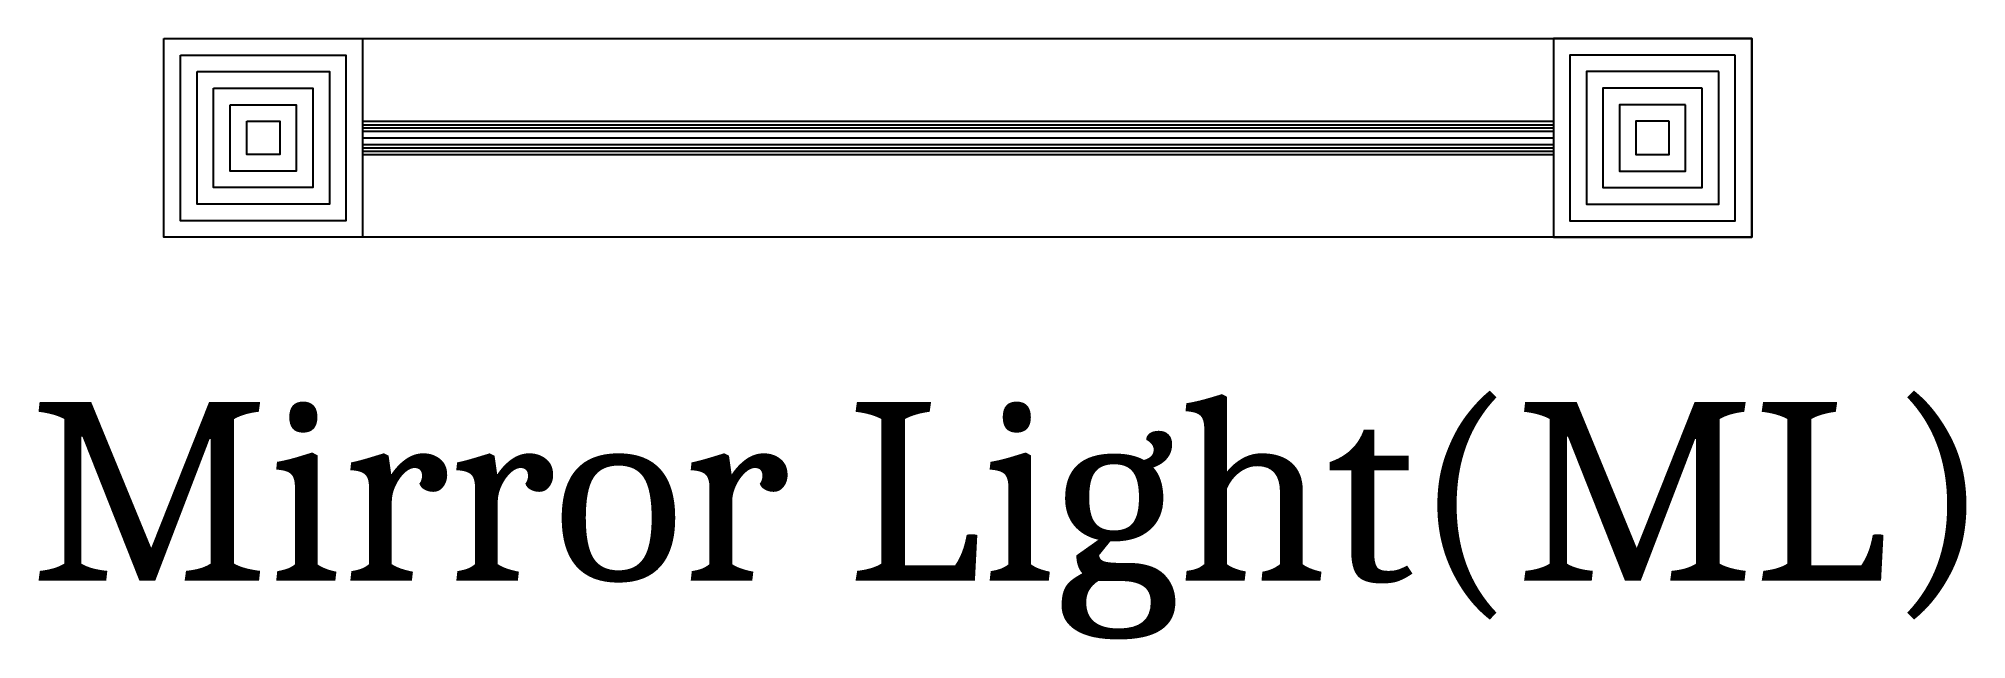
# Model space of a CAD drawing. Header units: inches. Extents: x 44 to 194, y 33 to 79.
import ezdxf

# ---------------------------------------------------------------- set-up
doc = ezdxf.new("R2010")
doc.units = ezdxf.units.IN
doc.header["$MEASUREMENT"] = 0
doc.layers.add('Electrical Loads and  Legend Sheet', color=6, linetype='Continuous', lineweight=25)
doc.styles.get("Standard").update_dxf_attribs({"font": 'Cambria.ttf'})

msp = doc.modelspace()

# ---------------------------------------------------------------- linework, layer by layer
at = {"layer": 'Electrical Loads and  Legend Sheet'}
for p, q in [((69.55, 72.64), (161.66, 72.64)), ((69.55, 72.38), (161.66, 72.38)), ((69.55, 72.13), (161.66, 72.13)), ((69.55, 71.87), (161.66, 71.87)), ((69.55, 71.36), (161.66, 71.36)), ((69.55, 70.85), (161.66, 70.85)), ((69.55, 70.59), (161.66, 70.59)), ((69.55, 70.34), (161.66, 70.34)), ((69.55, 70.08), (161.66, 70.08)), ((69.55, 70.08), (161.66, 70.08))]:
    msp.add_line(p, q, dxfattribs=at)
at = {"layer": 'Electrical Loads and  Legend Sheet', "color": 252}
msp.add_lwpolyline([(54.19, 79.03), (177.01, 79.03), (177.01, 63.68), (54.19, 63.68), (54.19, 79.03)], dxfattribs=at)
for points in [[(54.19, 79.03), (69.55, 79.03), (69.55, 63.68), (54.19, 63.68)], [(177.01, 79.03), (161.66, 79.03), (161.66, 63.68), (177.01, 63.68)], [(55.47, 77.76), (68.27, 77.76), (68.27, 64.96), (55.47, 64.96)], [(175.73, 77.76), (162.94, 77.76), (162.94, 64.96), (175.73, 64.96)], [(56.75, 76.48), (66.99, 76.48), (66.99, 66.24), (56.75, 66.24)], [(174.45, 76.48), (164.22, 76.48), (164.22, 66.24), (174.45, 66.24)], [(58.03, 75.2), (65.71, 75.2), (65.71, 67.52), (58.03, 67.52)], [(173.17, 75.2), (165.5, 75.2), (165.5, 67.52), (173.17, 67.52)], [(59.31, 73.92), (64.43, 73.92), (64.43, 68.8), (59.31, 68.8)], [(171.89, 73.92), (166.77, 73.92), (166.77, 68.8), (171.89, 68.8)], [(60.59, 72.64), (63.15, 72.64), (63.15, 70.08), (60.59, 70.08)], [(170.61, 72.64), (168.05, 72.64), (168.05, 70.08), (170.61, 70.08)]]:
    msp.add_lwpolyline(points, close=True, dxfattribs=at)

# ---------------------------------------------------------------- texts
at = {"color": 6}
msp.add_text('Mirror Light(ML)', height=13.8067, dxfattribs=at).set_placement((43.87, 37.13))

doc.saveas('drawing.dxf')
